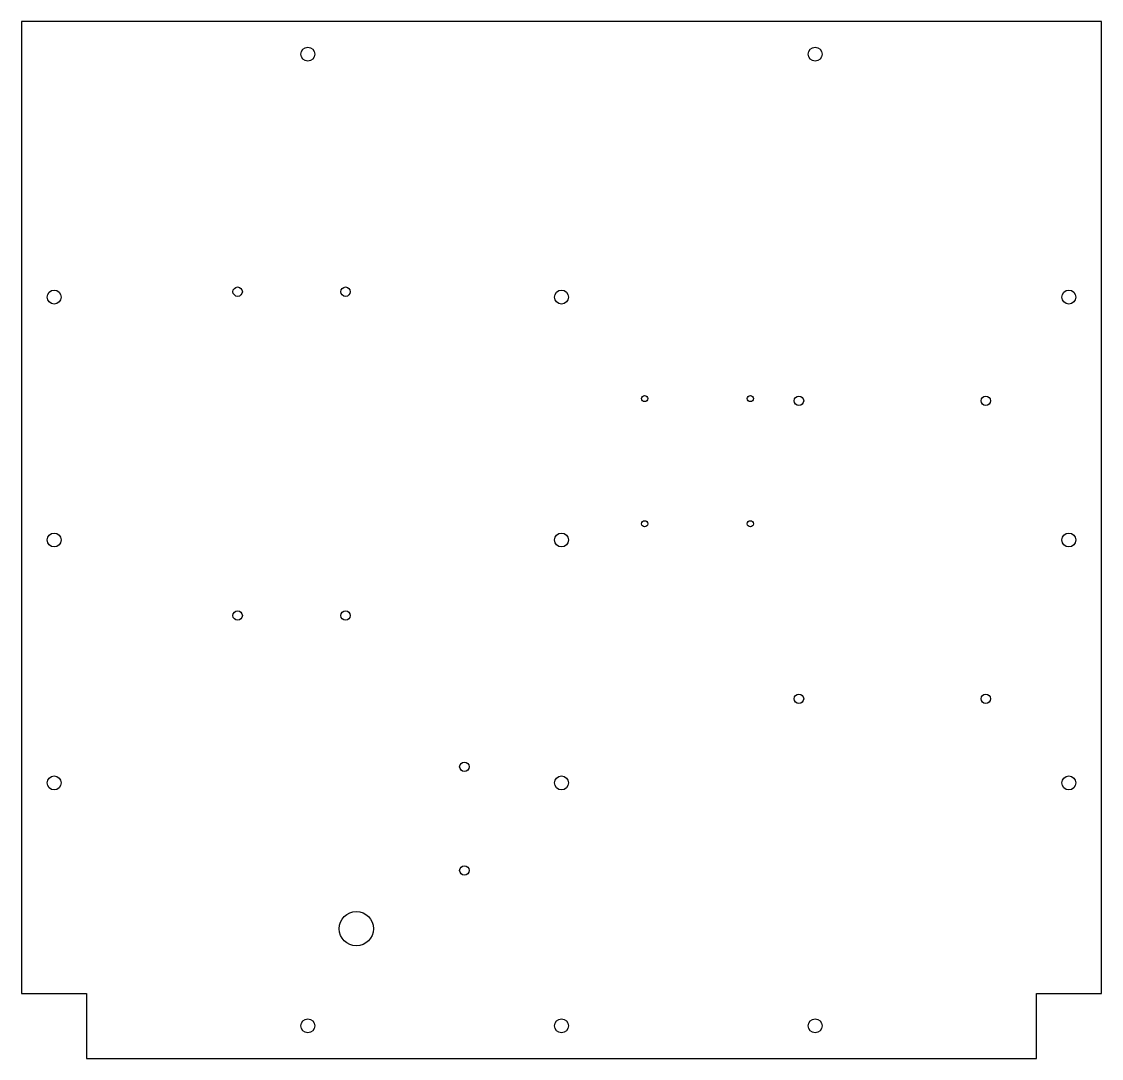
# Model space of a CAD drawing. Header units: millimetres. Extents: x -250 to 250, y -240 to 240.
import ezdxf

# ---------------------------------------------------------------- set-up
doc = ezdxf.new("R2010")
doc.units = ezdxf.units.MM
doc.layers.add('CUTOUTS', color=1, linetype='CONTINUOUS')
doc.layers.add('PERIMETER', color=5, linetype='CONTINUOUS')

msp = doc.modelspace()

# ---------------------------------------------------------------- linework, layer by layer
at = {"layer": 'CUTOUTS'}
for centre, radius in [((-117.5, 225), 3.225), ((117.5, 225), 3.225), ((-235, 112.5), 3.225), ((-150, 115), 2.175), ((-100, 115), 2.175), ((0, 112.5), 3.225), ((235, 112.5), 3.225), ((38.5, 65.5), 1.425), ((87.5, 65.5), 1.425), ((110, 64.5), 2.175), ((196.5, 64.5), 2.175), ((38.5, 7.5), 1.425), ((87.5, 7.5), 1.425), ((-235, 0), 3.225), ((0, 0), 3.225), ((235, 0), 3.225), ((-150, -35), 2.175), ((-100, -35), 2.175), ((110, -73.5), 2.175), ((196.5, -73.5), 2.175), ((-45, -105), 2.175), ((-235, -112.5), 3.225), ((0, -112.5), 3.225), ((235, -112.5), 3.225), ((-45, -153), 2.175), ((-95, -180), 7.925), ((-117.5, -225), 3.225), ((0, -225), 3.225), ((117.5, -225), 3.225)]:
    msp.add_circle(centre, radius, dxfattribs=at)
at = {"layer": 'PERIMETER'}
for p, q in [((250.075, 240.075), (-250.075, 240.075)), ((-250.075, 240.075), (-250.075, -210.075)), ((250.075, -210.075), (250.075, 240.075)), ((-250.075, -210.075), (-220.075, -210.075)), ((-220.075, -210.075), (-220.075, -240.075)), ((220.075, -240.075), (220.075, -210.075)), ((220.075, -210.075), (250.075, -210.075)), ((-220.075, -240.075), (220.075, -240.075))]:
    msp.add_line(p, q, dxfattribs=at)

doc.saveas('drawing.dxf')
